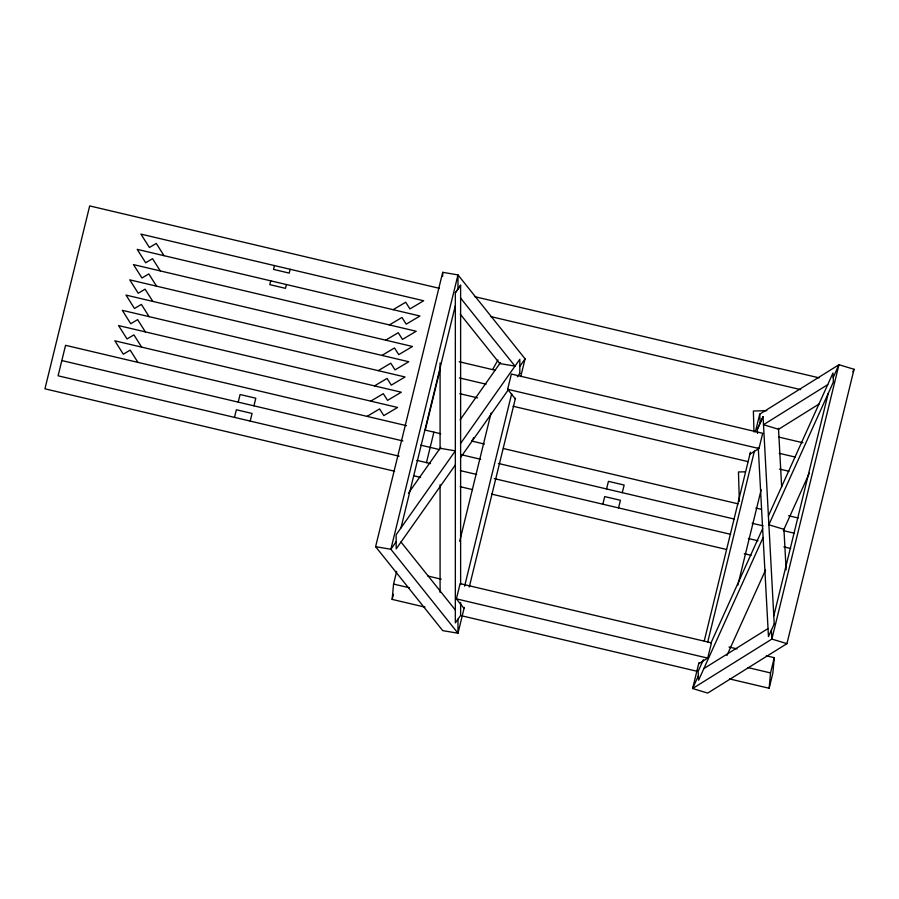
<?xml version="1.0" encoding="UTF-8"?>
<svg xmlns="http://www.w3.org/2000/svg" width="899" height="899" viewBox="0 0 899 899"><rect width="100%" height="100%" fill="white"/><g stroke="black" fill="none" stroke-linecap="round" stroke-linejoin="round"><path stroke-width="1.35" d="M424.946 607.128L392.166 599.397L393.56 584.058L396.673 571.359M729.539 678.925L769.151 688.263L770.544 672.924L774.275 657.675L766.285 655.798M774.275 657.675L772.87 673.025L769.151 688.263M234.504 417.383L236.358 409.764L252.068 413.461L250.203 421.08M238.224 402.134L240.089 394.515L255.799 398.223L253.934 405.842M270.723 280.825L269.79 284.646L285.5 288.343L286.433 284.534M274.442 265.587L273.521 269.397L289.22 273.105L290.152 269.295M464.3 607.398L457.984 633.211L442.724 630.626L375.613 546.682L442.713 272.318L457.973 274.903L525.083 358.847L520.768 376.501M400.965 527.904L455.344 305.593M440.173 369.141L425.261 430.104L440.724 433.745M392.166 599.397L393.402 594.318M426.452 462.625L433.902 432.138M459.704 541.288L491.056 413.079M464.041 608.443L456.389 598.869L460.119 583.631L711.446 642.864L707.715 658.113L698.68 663.743M515.296 398.864L507.643 389.289L511.374 374.051L762.7 433.284L758.97 448.534L749.935 454.164M464.626 586.159L511.655 393.841M469.278 587.025L515.453 398.235M602.847 504.204L604.712 496.585L620.411 500.282L618.546 507.913M606.567 488.966L608.432 481.347L624.142 485.044L622.277 492.663M698.928 662.709L692.623 688.522L707.704 693.084L786.951 643.639L854.05 369.287L838.969 364.713L759.722 414.158L755.407 431.812M704.243 640.976L750.418 452.186M707.727 642.021L754.418 451.073M737.821 585.215L761.161 489.741M773.825 615.804L828.204 393.481M757.542 433.397L757.318 429.351L763.026 416.72M757.318 429.351L763.071 416.63L774.219 623.906M703.389 659.754L698.13 671.373L698.613 680.217L763.116 537.49M710.806 643.347L762.633 528.657M768.387 515.936L832.98 373.018L833.429 381.929M698.366 675.801L692.623 688.522L771.87 639.077L838.969 364.713L833.216 377.434M833.463 381.85L768.859 524.769L783.939 529.342L786.131 569.831M852.904 371.826L854.05 369.287M726.943 655.461L765.543 570.056M783.4 530.545L809.325 473.177M774.264 623.872L768.465 636.627L758.262 447.635M492.674 369.467L497.945 360.005M471.829 441.083L473.807 437.532M460.625 602.521L460.625 615.388L455.344 622.872L455.344 292.726L460.614 285.241L460.625 584.496M455.344 292.804L460.614 285.32M408.404 493.236L440.724 447.376M460.119 419.855L500.518 362.533M460.614 443.387L519.813 359.297L519.824 373.467M396.144 541.782L390.874 549.267L375.613 546.682M519.813 366.331L525.083 358.847M455.344 464.952L396.189 548.873L396.144 534.748L455.344 450.871L440.083 448.286L440.083 362.96M460.614 457.467L508.62 389.357M517.408 376.782L519.813 373.366M827.721 384.648L763.509 424.71L778.59 429.284L819.023 404.056M703.861 668.586L768.083 628.525M393.133 309.683L405.696 302.221L409.922 308.919L423.665 300.76L140.929 234.111L149.403 247.506L156.28 243.427L164.023 255.676M389.402 324.921L401.965 317.471L406.202 324.168L419.945 316.01L137.21 249.36L145.672 262.755L152.549 258.676L160.292 270.925M385.671 340.17L398.235 332.709L402.471 339.406L416.215 331.248L133.479 264.598L141.952 277.993L148.818 273.914L156.561 286.163M381.94 355.408L394.504 347.947L398.74 354.644L412.484 346.486L129.748 279.847L138.221 293.243L145.087 289.163L152.841 301.401M378.221 370.658L390.784 363.196L395.021 369.894L408.764 361.735L126.017 295.086L134.49 308.481L141.368 304.401L149.11 316.65M374.49 385.896L387.053 378.434L391.29 385.132L405.033 376.973L122.298 310.324L130.76 323.719L137.637 319.639L145.38 331.888M370.759 401.134L383.322 393.672L387.559 400.37L401.302 392.211L118.567 325.573L127.04 338.968L133.906 334.889L141.649 347.126M367.028 416.383L379.592 408.921L383.828 415.619L397.572 407.461L114.836 340.811L123.309 354.206L130.175 350.127L137.929 362.376M766.825 410.697L753.373 411L753.991 431.992M745.181 471.818L738.461 471.975L739.338 501.361M439.353 288.332L89.686 205.916L44.95 388.817L394.616 471.245M474.863 296.704L819.068 377.838M490.596 316.538L800.649 389.627M459.187 361.746L495.113 370.208M778.961 437.116L802.908 442.769M459.456 377.928L486.067 384.199M507.643 389.289L758.97 448.534M779.219 453.31L795.188 457.063M459.816 393.683L477.571 397.875M513.082 406.247L748.013 461.625M779.433 469.031L788.985 471.278M406.494 425.677L65.56 345.317L58.098 375.804L399.122 456.186M472.099 441.151L484.381 444.039M503.474 448.545L738.124 503.856M755.857 508.036L761.318 509.317M788.603 515.756L798.155 518.004M61.829 360.555L402.887 440.948M420.62 445.129L439.723 449.635M461.547 454.782L480.65 459.277M498.383 463.457L734.404 519.094M752.137 523.274L763.049 525.848M783.512 530.668L794.424 533.242M416.878 460.367L430.52 463.581M460.367 470.627L476.65 474.458M494.293 478.616L730.584 534.321M748.339 538.501L757.902 540.76M783.861 546.873L790.693 548.491M413.742 475.751L420.563 477.358M460.176 486.696L472.469 489.595M491.596 494.102L726.527 549.48M744.282 553.672L751.115 555.279M427.89 576.034L441.195 579.17M729.033 647.01L737.011 648.898M393.56 584.058L409.528 587.822M456.389 598.869L707.715 658.113M747.923 667.586L770.544 672.924M461.828 615.826L696.759 671.205M786.951 643.639L771.87 639.077L771.387 630.233M460.614 298.108L514.992 366.129L499.732 363.544L460.266 314.178M400.965 541.985L455.344 610.005M778.489 428.272L781.658 486.966M759.722 414.158L760.194 422.991M457.973 288.984L457.973 274.903L390.874 549.267L457.984 633.211L457.984 619.13M442.713 272.318L442.713 276.162M440.083 484.73L440.083 592.34"/></g></svg>
